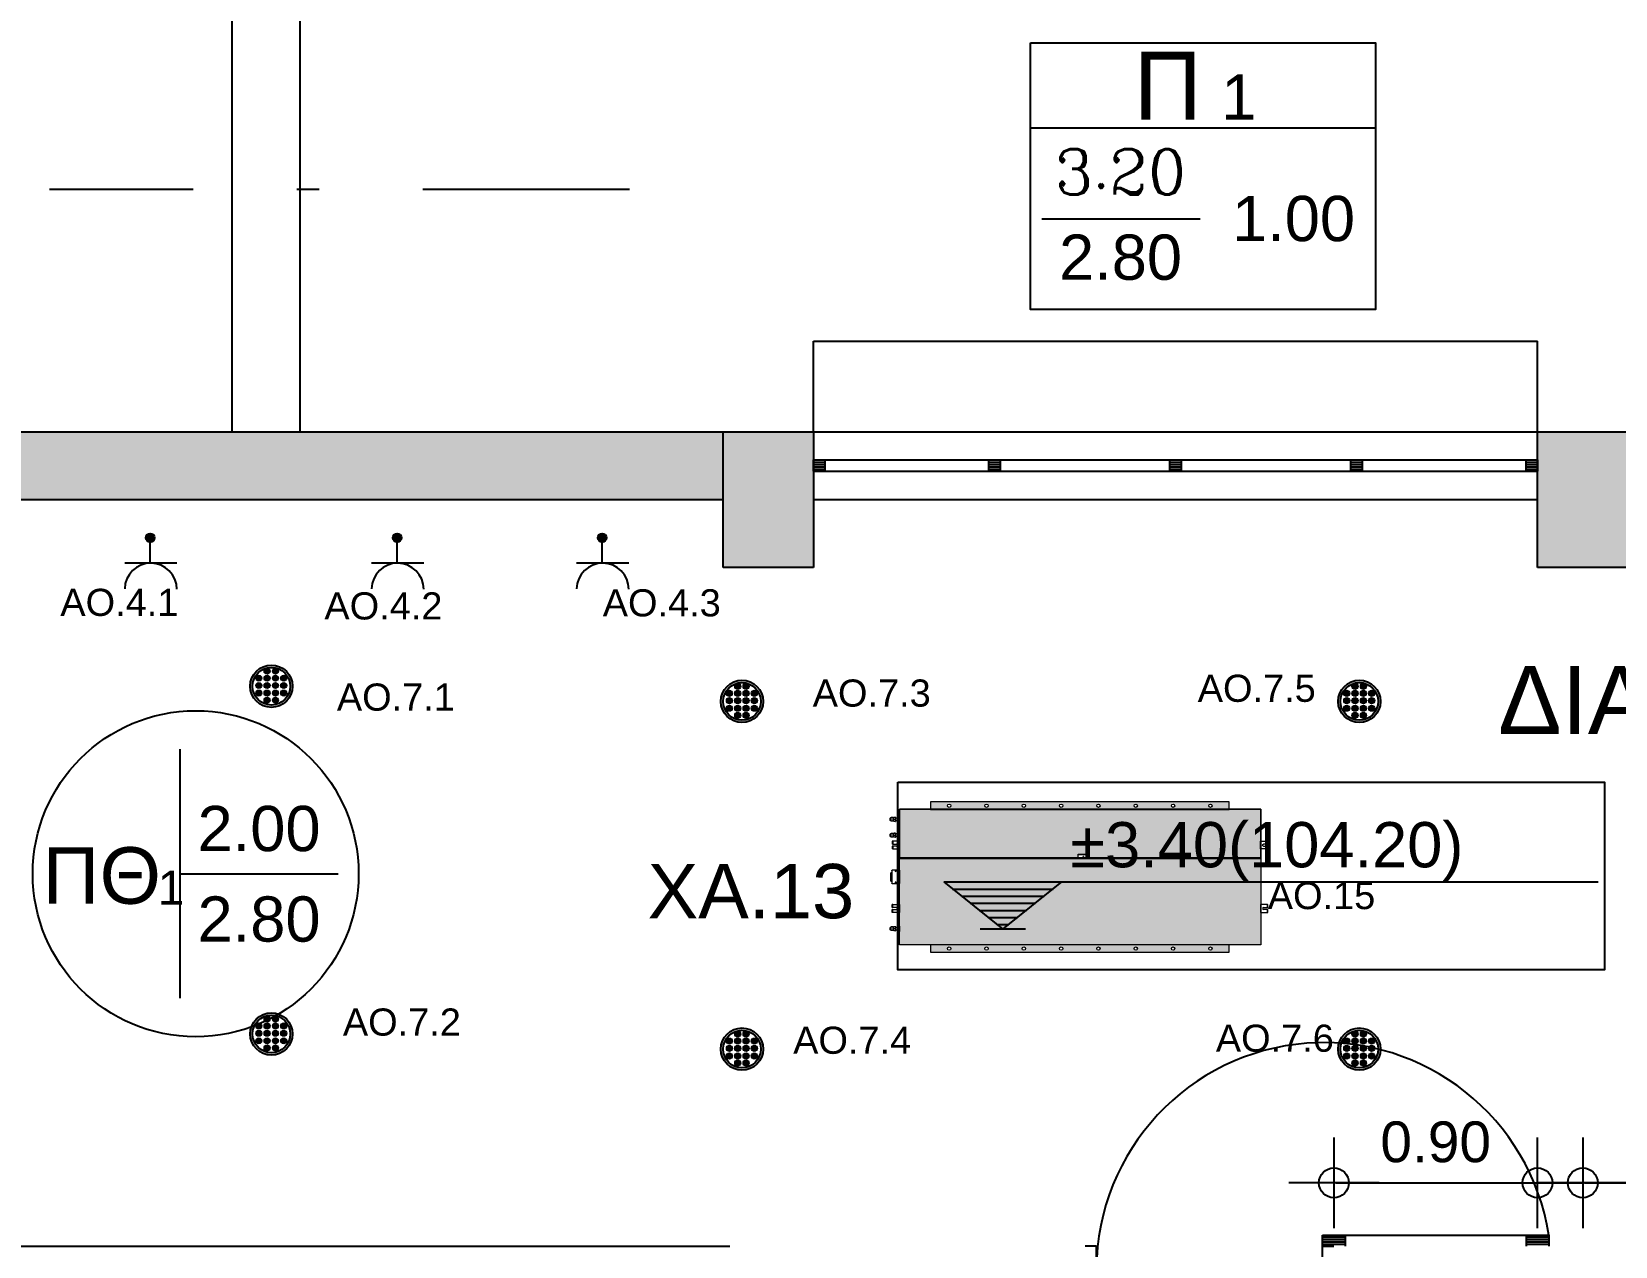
# Model space of a CAD drawing. Header units: metres. Extents: x 0 to 132, y -109 to 310.
# Drawn here: x 41.13 to 48.13, y 100.91 to 106.27 of the extents above; entities that cross this region are included whole.
import ezdxf
from ezdxf.enums import TextEntityAlignment as Align

# ---------------------------------------------------------------- set-up
doc = ezdxf.new("R2010")
doc.units = ezdxf.units.M
doc.header["$LTSCALE"] = 0.036
doc.linetypes.add('DASHDOTX2', pattern=[50.8, 25.4, -12.7, 0, -12.7])
doc.layers.get('0').update_dxf_attribs({"color": 252})
doc.layers.get('Defpoints').update_dxf_attribs({"color": 252})
for name, color, linetype in [('arxitektonika', 254, 'Continuous'), ('DIMBLK', 252, 'Continuous'), ('electext', 20, 'Continuous'), ('HLEK-SYMBOL', 3, 'Continuous'), ('HLEK_FL001_SYMBOLS', 230, 'Continuous'), ('mihanologika text', 20, 'Continuous'), ('Parathira', 252, 'Continuous')]:
    doc.layers.add(name, color=color, linetype=linetype)
doc.layers.add('axel', color=170, linetype='Continuous', lineweight=0)
doc.styles.add('COMU-N', font='arial.ttf')
doc.styles.get("Standard").update_dxf_attribs({"font": 'arial.ttf'})
doc.dimstyles.new('CADWDOT', dxfattribs={"dimscale": 0.1, "dimtxt": 1.8, "dimasz": 0.08, "dimexe": 2, "dimexo": 0, "dimgap": 0.09, "dimtad": 0, "dimrnd": 0.001, "dimzin": 0, "dimdsep": 46, "dimtxsty": 'Standard', "dimblk1": 'ARTDIM', "dimblk2": 'ARTDIM', "dimsah": 1, "dimcen": 0.09, "dimdle": 0.05, "dimse1": 1, "dimse2": 1, "dimadec": 0, "dimazin": 0, "dimtfac": 1, "dimtmove": 0, "dimatfit": 3, "dimldrblk": 'ARTDIM', "dimfxl": 2, "dimtvp": 0.9999, "dimtolj": 1, "dimtzin": 0, "dimarcsym": 0})

# ---------------------------------------------------------------- blocks, each defined once
blk = doc.blocks.new('A$C3D465094')
at = {"layer": 'Parathira'}
for p, q in [((0.175, 0), (0.175, -3.2)), ((0.225, 0), (0.175, 0)), ((0.175, 0), (0.175, -0.05)), ((0.185, 0), (0.185, -0.05)), ((0.195, 0), (0.195, -0.05)), ((0.205, 0), (0.205, -0.05)), ((0.215, 0), (0.215, -0.05)), ((0.225, 0), (0.225, -3.2)), ((0.225, -0.05), (0.225, 0)), ((0.175, -0.05), (0.225, -0.05)), ((0.225, -0.775), (0.175, -0.775)), ((0.175, -0.775), (0.175, -0.825)), ((0.175, -0.825), (0.225, -0.825)), ((0.185, -0.775), (0.185, -0.825)), ((0.195, -0.775), (0.195, -0.825)), ((0.205, -0.775), (0.205, -0.825)), ((0.215, -0.775), (0.215, -0.825)), ((0.225, -0.825), (0.225, -0.775)), ((0.225, -1.575), (0.175, -1.575)), ((0.175, -1.575), (0.175, -1.625)), ((0.185, -1.575), (0.185, -1.625)), ((0.195, -1.575), (0.195, -1.625)), ((0.205, -1.575), (0.205, -1.625)), ((0.215, -1.575), (0.215, -1.625)), ((0.225, -1.625), (0.225, -1.575)), ((0.175, -1.625), (0.225, -1.625)), ((0.225, -2.375), (0.175, -2.375)), ((0.175, -2.375), (0.175, -2.425)), ((0.185, -2.375), (0.185, -2.425)), ((0.195, -2.375), (0.195, -2.425)), ((0.205, -2.375), (0.205, -2.425)), ((0.215, -2.375), (0.215, -2.425)), ((0.225, -2.425), (0.225, -2.375)), ((0.175, -2.425), (0.225, -2.425)), ((0.225, -3.15), (0.175, -3.15)), ((0.175, -3.15), (0.175, -3.2)), ((0.185, -3.15), (0.185, -3.2)), ((0.195, -3.15), (0.195, -3.2)), ((0.205, -3.15), (0.205, -3.2)), ((0.215, -3.15), (0.215, -3.2)), ((0.225, -3.2), (0.225, -3.15)), ((0.175, -3.2), (0.225, -3.2))]:
    blk.add_line(p, q, dxfattribs=at)
blk = doc.blocks.new('A$C30F022F0')
at = {"layer": 'Parathira'}
for p, q in [((-0.2, -0.2), (-0.2, -0.25)), ((0, -0.25), (0, -0.2)), ((-0.2, -0.25), (0, -0.25)), ((-0.1, -0.25), (-0.15, -0.25)), ((-0.2, -1.25), (0, -1.25)), ((-0.2, -1.3), (-0.2, -1.25)), ((0, -1.25), (0.05, -1.25)), ((0, -1.25), (0, -1.3)), ((0.01, -1.25), (0.01, -1.35)), ((0.02, -1.25), (0.02, -1.35)), ((0.03, -1.25), (0.03, -1.35)), ((0.04, -1.25), (0.04, -1.35)), ((0.05, -1.25), (0.05, -2.2498)), ((0.05, -1.35), (0, -1.35)), ((0.05, -2.15), (0, -2.15)), ((0.01, -2.15), (0.01, -2.2498)), ((0.02, -2.15), (0.02, -2.2498)), ((0.03, -2.15), (0.03, -2.2498)), ((0.04, -2.15), (0.04, -2.2498)), ((0.05, -2.2498), (0, -2.2498))]:
    blk.add_line(p, q, dxfattribs=at)
blk.add_arc((-0.1058, -1.256), 1.006, 278.90918, 89.66998, dxfattribs=at)
blk = doc.blocks.new('ARTDIM')
at = {"layer": 'DIMBLK'}
for p, q in [((0, -24.9975), (0, 24.9975)), ((-24.9975, 0), (24.9975, 0))]:
    blk.add_line(p, q, dxfattribs=at)
blk.add_circle((0, 0), 8.25, dxfattribs=at)
blk = doc.blocks.new('*D531')
at = {"layer": 'arxitektonika', "color": 0, "lineweight": -2}
blk.add_line((46.8962, 101.186), (47.7802, 101.186), dxfattribs=at)
at = {"layer": 'Defpoints', "color": 0, "transparency": 16777216}
for p in [(46.8882, 101.575), (47.7882, 101.575), (47.7882, 101.186)]:
    blk.add_point(p, dxfattribs=at)
at = {"layer": 'arxitektonika', "color": 0, "lineweight": -2, "xscale": 0.008, "yscale": 0.008, "zscale": 0.008, "rotation": 180}
blk.add_blockref('ARTDIM', (46.8882, 101.186), dxfattribs=at)
at = {"layer": 'arxitektonika', "color": 0, "lineweight": -2, "xscale": 0.008, "yscale": 0.008, "zscale": 0.008}
blk.add_blockref('ARTDIM', (47.7882, 101.186), dxfattribs=at)
at = {"layer": 'arxitektonika', "color": 0, "insert": (47.3382, 101.366), "char_height": 0.18, "attachment_point": 5}
blk.add_mtext('\\A1;0.90', dxfattribs=at)
blk = doc.blocks.new('*D532')
at = {"layer": 'arxitektonika', "color": 0, "lineweight": -2}
for p, q in [((47.9962, 101.186), (48.3802, 101.186)), ((48.3882, 101.186), (48.9627, 101.186))]:
    blk.add_line(p, q, dxfattribs=at)
at = {"layer": 'Defpoints', "color": 0, "transparency": 16777216}
for p in [(47.9882, 101.575), (48.3882, 101.575), (48.3882, 101.186)]:
    blk.add_point(p, dxfattribs=at)
at = {"layer": 'arxitektonika', "color": 0, "lineweight": -2, "xscale": 0.008, "yscale": 0.008, "zscale": 0.008, "rotation": 180}
blk.add_blockref('ARTDIM', (47.9882, 101.186), dxfattribs=at)
at = {"layer": 'arxitektonika', "color": 0, "lineweight": -2, "xscale": 0.008, "yscale": 0.008, "zscale": 0.008}
blk.add_blockref('ARTDIM', (48.3882, 101.186), dxfattribs=at)
at = {"layer": 'arxitektonika', "color": 0, "insert": (48.6795, 101.366), "char_height": 0.18, "attachment_point": 5}
blk.add_mtext('\\A1;0.40', dxfattribs=at)
blk = doc.blocks.new('gJ6_a14')
at = {"linetype": 'Continuous'}
for p, q in [((-0.1176, 0.1119), (0.113, 0.1119)), ((0, 0.1119), (0, 0))]:
    blk.add_line(p, q, dxfattribs=at)
blk.add_arc((-0.0023, 0.2279), 0.1153, 180, 358.95657, dxfattribs=at)
blk = doc.blocks.new('*X789')
at = {"color": 0}
for p, q in [((15.598, 2.587), (15.737, 2.727)), ((15.598, 2.622), (15.702, 2.727)), ((15.605, 2.559), (15.765, 2.719)), ((15.617, 2.536), (15.789, 2.707)), ((15.633, 2.516), (15.808, 2.691)), ((15.649, 2.691), (15.658, 2.7)), ((15.662, 2.705), (15.671, 2.714)), ((15.676, 2.718), (15.678, 2.721)), ((15.68, 2.687), (15.689, 2.696)), ((15.693, 2.7), (15.702, 2.709)), ((15.707, 2.714), (15.715, 2.722)), ((15.711, 2.683), (15.72, 2.691)), ((15.72, 2.727), (15.721, 2.728)), ((15.724, 2.696), (15.733, 2.705)), ((15.738, 2.709), (15.746, 2.718)), ((15.751, 2.722), (15.752, 2.724)), ((15.755, 2.691), (15.764, 2.7)), ((15.768, 2.705), (15.777, 2.714)), ((15.786, 2.687), (15.795, 2.696)), ((15.601, 2.607), (15.609, 2.616)), ((15.604, 2.646), (15.605, 2.647)), ((15.605, 2.577), (15.614, 2.585)), ((15.609, 2.652), (15.618, 2.66)), ((15.611, 2.547), (15.618, 2.554)), ((15.614, 2.621), (15.623, 2.63)), ((15.618, 2.59), (15.627, 2.599)), ((15.623, 2.665), (15.631, 2.674)), ((15.623, 2.559), (15.631, 2.568)), ((15.627, 2.634), (15.636, 2.643)), ((15.627, 2.528), (15.636, 2.537)), ((15.631, 2.603), (15.64, 2.612)), ((15.636, 2.678), (15.645, 2.687)), ((15.636, 2.572), (15.645, 2.581)), ((15.64, 2.647), (15.649, 2.656)), ((15.64, 2.541), (15.649, 2.55)), ((15.645, 2.616), (15.654, 2.625)), ((15.645, 2.51), (15.654, 2.519)), ((15.649, 2.585), (15.658, 2.594)), ((15.653, 2.501), (15.824, 2.672)), ((15.654, 2.66), (15.662, 2.669)), ((15.654, 2.554), (15.662, 2.563)), ((15.658, 2.63), (15.667, 2.638)), ((15.658, 2.523), (15.667, 2.532)), ((15.662, 2.599), (15.671, 2.607)), ((15.664, 2.494), (15.671, 2.501)), ((15.667, 2.674), (15.676, 2.683)), ((15.667, 2.568), (15.676, 2.577)), ((15.671, 2.643), (15.68, 2.652)), ((15.671, 2.537), (15.68, 2.546)), ((15.676, 2.489), (15.836, 2.648)), ((15.676, 2.612), (15.685, 2.621)), ((15.676, 2.506), (15.685, 2.515)), ((15.68, 2.581), (15.689, 2.59)), ((15.685, 2.656), (15.693, 2.665)), ((15.685, 2.55), (15.693, 2.559)), ((15.689, 2.625), (15.698, 2.634)), ((15.689, 2.519), (15.698, 2.528)), ((15.693, 2.594), (15.702, 2.603)), ((15.693, 2.488), (15.702, 2.497)), ((15.698, 2.669), (15.707, 2.678)), ((15.698, 2.563), (15.707, 2.572)), ((15.702, 2.638), (15.711, 2.647)), ((15.702, 2.532), (15.711, 2.541)), ((15.705, 2.482), (15.843, 2.62)), ((15.707, 2.607), (15.715, 2.616)), ((15.707, 2.501), (15.715, 2.51)), ((15.711, 2.577), (15.72, 2.585)), ((15.715, 2.652), (15.724, 2.66)), ((15.715, 2.546), (15.724, 2.554)), ((15.72, 2.621), (15.729, 2.63)), ((15.72, 2.515), (15.729, 2.523)), ((15.724, 2.59), (15.733, 2.599)), ((15.724, 2.484), (15.733, 2.493)), ((15.729, 2.665), (15.738, 2.674)), ((15.729, 2.559), (15.738, 2.568)), ((15.733, 2.634), (15.742, 2.643)), ((15.733, 2.528), (15.742, 2.537)), ((15.738, 2.603), (15.746, 2.612)), ((15.738, 2.497), (15.746, 2.506)), ((15.741, 2.482), (15.842, 2.584)), ((15.742, 2.678), (15.751, 2.687)), ((15.742, 2.572), (15.751, 2.581)), ((15.746, 2.647), (15.755, 2.656)), ((15.746, 2.541), (15.755, 2.55)), ((15.751, 2.616), (15.76, 2.625)), ((15.751, 2.51), (15.76, 2.519)), ((15.755, 2.585), (15.764, 2.594)), ((15.76, 2.66), (15.768, 2.669)), ((15.76, 2.554), (15.768, 2.563)), ((15.764, 2.63), (15.773, 2.638)), ((15.764, 2.523), (15.773, 2.532)), ((15.768, 2.599), (15.777, 2.607)), ((15.768, 2.493), (15.777, 2.501)), ((15.773, 2.674), (15.782, 2.683)), ((15.773, 2.568), (15.782, 2.577)), ((15.777, 2.643), (15.786, 2.652)), ((15.777, 2.537), (15.786, 2.546)), ((15.782, 2.612), (15.791, 2.621)), ((15.782, 2.506), (15.791, 2.515)), ((15.786, 2.581), (15.795, 2.59)), ((15.791, 2.656), (15.799, 2.665)), ((15.791, 2.55), (15.799, 2.559)), ((15.795, 2.625), (15.804, 2.634)), ((15.795, 2.519), (15.804, 2.528)), ((15.799, 2.594), (15.808, 2.603)), ((15.804, 2.669), (15.813, 2.678)), ((15.804, 2.563), (15.813, 2.572)), ((15.808, 2.638), (15.817, 2.647)), ((15.808, 2.532), (15.817, 2.541)), ((15.813, 2.607), (15.822, 2.616)), ((15.817, 2.577), (15.826, 2.585)), ((15.822, 2.652), (15.83, 2.66)), ((15.822, 2.546), (15.83, 2.554)), ((15.826, 2.621), (15.835, 2.63)), ((15.83, 2.59), (15.839, 2.599)), ((15.835, 2.559), (15.835, 2.56)), ((15.839, 2.634), (15.84, 2.635)), ((15.844, 2.603), (15.844, 2.603))]:
    blk.add_line(p, q, dxfattribs=at)
blk = doc.blocks.new('GJ6_A78')
at = {"layer": 'HLEK-SYMBOL', "color": 0, "linetype": 'Continuous'}
blk.add_circle((0, 0), 0.0989, dxfattribs=at)
at = {"layer": 'HLEK-SYMBOL', "color": 0, "xscale": 0.8, "yscale": 0.8, "zscale": 0.8}
blk.add_blockref('*X789', (-12.576, -2.084), dxfattribs=at)
blk = doc.blocks.new('priza')
at = {"layer": 'HLEK_FL001_SYMBOLS', "rotation": 180}
blk.add_blockref('gJ6_a14', (87.4, -100.4952), dxfattribs=at)
at = {"layer": 'HLEK_FL001_SYMBOLS', "xscale": 0.1951472641207488, "yscale": 0.1951472641207488, "zscale": 0.1951472641207488}
blk.add_blockref('GJ6_A78', (87.4, -100.4953), dxfattribs=at)
blk = doc.blocks.new('led downlight 26W xoneyto 18cm')
at = {"layer": 'HLEK_FL001_SYMBOLS'}
h = blk.add_hatch(color=256, dxfattribs=at)
h.paths.add_polyline_path([(45.0105, 62.6523, 1), (45.1976, 62.6523, 1)])
h.paths.add_polyline_path([(45.1872, 62.6523, 1), (45.0209, 62.6523, 1)], flags=16)
at = {"layer": 'HLEK_FL001_SYMBOLS', "linetype": 'Continuous', "lineweight": 0}
h = blk.add_hatch(color=11, dxfattribs=at)
h.dxf.hatch_style = 1
h.paths.add_polyline_path([(45.0985, 62.7188, 1), (45.0716, 62.7188, 1)])
h = blk.add_hatch(color=11, dxfattribs=at)
h.dxf.hatch_style = 1
h.paths.add_polyline_path([(45.1355, 62.7188, 1), (45.1087, 62.7188, 1)])
h = blk.add_hatch(color=11, dxfattribs=at)
h.dxf.hatch_style = 1
h.paths.add_polyline_path([(45.062, 62.688, 1), (45.0351, 62.688, 1)])
h = blk.add_hatch(color=11, dxfattribs=at)
h.dxf.hatch_style = 1
h.paths.add_polyline_path([(45.062, 62.6556, 1), (45.0351, 62.6556, 1)])
h = blk.add_hatch(color=11, dxfattribs=at)
h.dxf.hatch_style = 1
h.paths.add_polyline_path([(45.0985, 62.688, 1), (45.0716, 62.688, 1)])
h = blk.add_hatch(color=11, dxfattribs=at)
h.dxf.hatch_style = 1
h.paths.add_polyline_path([(45.0985, 62.6556, 1), (45.0716, 62.6556, 1)])
h = blk.add_hatch(color=11, dxfattribs=at)
h.dxf.hatch_style = 1
h.paths.add_polyline_path([(45.1355, 62.688, 1), (45.1087, 62.688, 1)])
h = blk.add_hatch(color=11, dxfattribs=at)
h.dxf.hatch_style = 1
h.paths.add_polyline_path([(45.1355, 62.6556, 1), (45.1087, 62.6556, 1)])
h = blk.add_hatch(color=11, dxfattribs=at)
h.dxf.hatch_style = 1
h.paths.add_polyline_path([(45.172, 62.688, 1), (45.1452, 62.688, 1)])
h = blk.add_hatch(color=11, dxfattribs=at)
h.dxf.hatch_style = 1
h.paths.add_polyline_path([(45.172, 62.6556, 1), (45.1452, 62.6556, 1)])
h = blk.add_hatch(color=11, dxfattribs=at)
h.dxf.hatch_style = 1
h.paths.add_polyline_path([(45.062, 62.6219, 1), (45.0351, 62.6219, 1)])
h = blk.add_hatch(color=11, dxfattribs=at)
h.dxf.hatch_style = 1
h.paths.add_polyline_path([(45.0985, 62.6219, 1), (45.0716, 62.6219, 1)])
h = blk.add_hatch(color=11, dxfattribs=at)
h.dxf.hatch_style = 1
h.paths.add_polyline_path([(45.0985, 62.5906, 1), (45.0716, 62.5906, 1)])
h = blk.add_hatch(color=11, dxfattribs=at)
h.dxf.hatch_style = 1
h.paths.add_polyline_path([(45.1355, 62.6219, 1), (45.1087, 62.6219, 1)])
h = blk.add_hatch(color=11, dxfattribs=at)
h.dxf.hatch_style = 1
h.paths.add_polyline_path([(45.1355, 62.5906, 1), (45.1087, 62.5906, 1)])
h = blk.add_hatch(color=11, dxfattribs=at)
h.dxf.hatch_style = 1
h.paths.add_polyline_path([(45.172, 62.6219, 1), (45.1452, 62.6219, 1)])
at = {"layer": 'HLEK_FL001_SYMBOLS'}
for radius in [0.0936, 0.0831]:
    blk.add_circle((45.1041, 62.6523), radius, dxfattribs=at)
at = {"layer": 'HLEK_FL001_SYMBOLS', "linetype": 'Continuous', "lineweight": 0}
for centre in [(45.0851, 62.7188), (45.1221, 62.7188), (45.0486, 62.688), (45.0486, 62.6556), (45.0851, 62.688), (45.0851, 62.6556), (45.1221, 62.688), (45.1221, 62.6556), (45.1586, 62.688), (45.1586, 62.6556), (45.0486, 62.6219), (45.0851, 62.6219), (45.0851, 62.5906), (45.1221, 62.6219), (45.1221, 62.5906), (45.1586, 62.6219)]:
    blk.add_circle(centre, 0.0134, dxfattribs=at)
blk = doc.blocks.new('A$C5A126718')
at = {"layer": 'axel'}
for p, q in [((-0.0317, 0.0343), (-0.0317, 0.0321)), ((-0.0301, 0.0343), (-0.0317, 0.0343)), ((-0.0317, 0.0321), (-0.0317, 0.0236)), ((-0.0317, 0.0321), (-0.0301, 0.0321)), ((-0.0317, 0.0236), (-0.0301, 0.0236)), ((-0.0317, 0.0236), (-0.0317, 0.0214)), ((-0.0301, 0.0214), (-0.0317, 0.0214)), ((-0.0301, 0.0129), (-0.0317, 0.0129)), ((-0.0317, 0.0129), (-0.0317, 0.0107)), ((-0.0317, 0.0107), (-0.0301, 0.0107)), ((-0.0317, 0.0107), (-0.0317, 0.0021)), ((-0.0317, 0.0021), (-0.0301, 0.0021)), ((-0.0317, 0.0021), (-0.0317, 0)), ((-0.0301, 0), (-0.0317, 0)), ((-0.0012, 0.0343), (-0.0301, 0.0343)), ((-0.0301, 0.0343), (-0.0301, 0.0321)), ((-0.0301, 0.0321), (-0.0301, 0.0236)), ((-0.0301, 0.0236), (-0.0301, 0.0214)), ((-0.0301, 0.0214), (-0.0131, 0.0214)), ((-0.0301, 0.0129), (-0.0301, 0.0107)), ((-0.0131, 0.0129), (-0.0301, 0.0129)), ((-0.0301, 0.0107), (-0.0301, 0.0021)), ((-0.0301, 0.0021), (-0.0301, 0)), ((-0.0301, 0), (-0.0012, 0)), ((-0.0012, 0.0343), (0, 0.0343)), ((-0.0012, 0.0343), (-0.0012, 0.033)), ((-0.0012, 0.033), (-0.0012, 0.03)), ((-0.0012, 0.03), (-0.0012, 0.0271)), ((-0.0012, 0.0271), (0, 0.0271)), ((-0.0012, 0.027), (-0.0012, 0.0271)), ((-0.0012, 0.0073), (-0.0012, 0.027)), ((-0.0012, 0.0071), (-0.0012, 0.0073)), ((-0.0012, 0.0071), (0, 0.0071)), ((-0.0012, 0.0071), (-0.0012, 0.0043)), ((-0.0012, 0.0043), (-0.0012, 0.0013)), ((-0.0012, 0.0013), (-0.0012, 0)), ((-0.0012, 0), (0, 0)), ((0.0004, 0.0271), (0.0004, 0.0343)), ((0.0004, 0.0271), (0.0004, 0.0343)), ((0.0004, 0.0211), (0.0004, 0.0271)), ((0.0004, 0.0211), (0.0004, 0.0271)), ((0.0004, 0.0207), (0.0004, 0.0211)), ((0.0004, 0.0207), (0.0004, 0.0211)), ((0.0004, 0.0186), (0.0004, 0.0207)), ((0.0004, 0.0186), (0.0004, 0.0207)), ((0.0004, 0.0157), (0.0004, 0.0186)), ((0.0004, 0.0157), (0.0004, 0.0186)), ((0.0004, 0.0136), (0.0004, 0.0157)), ((0.0004, 0.0136), (0.0004, 0.0157)), ((0.0004, 0.0132), (0.0004, 0.0136)), ((0.0004, 0.0132), (0.0004, 0.0136)), ((0.0004, 0.0071), (0.0004, 0.0132)), ((0.0004, 0.0071), (0.0004, 0.0132)), ((0.0004, 0), (0.0004, 0.0071)), ((0.0004, 0), (0.0004, 0.0071))]:
    blk.add_line(p, q, dxfattribs=at)
blk.add_arc((-0.0131, 0.0171), 0.00429, 270, 90, dxfattribs=at)
blk = doc.blocks.new('A$C3A54651E')
at = {"layer": 'axel'}
for p, q in [((0.0091, 0.0228), (0, 0.0228)), ((0, 0.0228), (0, 0)), ((0.0091, 0), (0, 0)), ((0.0091, 0), (0.0091, 0.0228)), ((0.0091, 0.0171), (0.0162, 0.0171)), ((0.0091, 0.0057), (0.0162, 0.0057)), ((0.0162, 0.019), (0.0166, 0.0193)), ((0.0162, 0.0038), (0.0162, 0.019)), ((0.0162, 0.0038), (0.0166, 0.0035)), ((0.0166, 0.0035), (0.0166, 0.0193)), ((0.0166, 0.0193), (0.0184, 0.0193)), ((0.0166, 0.0035), (0.0184, 0.0035)), ((0.0184, 0.02), (0.0184, 0.0199)), ((0.0184, 0.02), (0.0184, 0.02)), ((0.0184, 0.0199), (0.0184, 0.0193)), ((0.0184, 0.0193), (0.0184, 0.0153)), ((0.0184, 0.0153), (0.0184, 0.0067)), ((0.0184, 0.0067), (0.0184, 0.0035)), ((0.0184, 0.0035), (0.0184, 0.0028)), ((0.0184, 0.0028), (0.0184, 0.0028)), ((0.0191, 0.0202), (0.0254, 0.0202)), ((0.0191, 0.0197), (0.0254, 0.0197)), ((0.0191, 0.0109), (0.0254, 0.0109)), ((0.0191, 0.0026), (0.0254, 0.0026)), ((0.0262, 0.0199), (0.0262, 0.02)), ((0.0262, 0.02), (0.0262, 0.02)), ((0.0262, 0.0182), (0.0262, 0.0199)), ((0.0262, 0.0153), (0.0262, 0.0182)), ((0.0262, 0.0182), (0.0284, 0.0182)), ((0.0262, 0.0067), (0.0262, 0.0153)), ((0.0262, 0.0046), (0.0262, 0.0067)), ((0.0262, 0.0028), (0.0262, 0.0046)), ((0.0262, 0.0046), (0.0284, 0.0046)), ((0.0262, 0.0028), (0.0262, 0.0028)), ((0.0284, 0.0193), (0.037, 0.0193)), ((0.0284, 0.0182), (0.0284, 0.0193)), ((0.0284, 0.0046), (0.0284, 0.0182)), ((0.0284, 0.0035), (0.0284, 0.0046)), ((0.0284, 0.0035), (0.037, 0.0035)), ((0.037, 0.0035), (0.037, 0.0193)), ((0.0373, 0.019), (0.037, 0.0193)), ((0.0373, 0.0037), (0.037, 0.0035)), ((0.0373, 0.0182), (0.0373, 0.019)), ((0.0373, 0.0046), (0.0373, 0.0182)), ((0.0373, 0.0182), (0.0403, 0.0182)), ((0.0373, 0.0037), (0.0373, 0.0046)), ((0.0373, 0.0046), (0.0403, 0.0046)), ((0.0403, 0.0046), (0.0403, 0.0182)), ((0.0423, 0.0162), (0.0403, 0.0182)), ((0.0423, 0.0066), (0.0403, 0.0046)), ((0.0423, 0.0066), (0.0423, 0.0162))]:
    blk.add_line(p, q, dxfattribs=at)
for points in [[(0.0191, 0.0202, 0.004311), (0.019, 0.0202, 0.005535), (0.0188, 0.0202, 0.007292), (0.0187, 0.0201, 0.009929), (0.0186, 0.0201), (0.0186, 0.0201, 0.019665), (0.0185, 0.02, 0.032685), (0.0184, 0.02, 0.060642), (0.0184, 0.02), (0.0184, 0.02)], [(0.0184, 0.0199, 0.159929), (0.0184, 0.0199, 0.090191), (0.0184, 0.0199, 0.0462), (0.0184, 0.0199, 0.02623), (0.0185, 0.0198), (0.0186, 0.0198, 0.013719), (0.0187, 0.0198, 0.009481), (0.0188, 0.0198, 0.006867), (0.0189, 0.0197, 0.005151), (0.0191, 0.0197)], [(0.0191, 0.0197, 0.015295), (0.0188, 0.0186, 0.017604), (0.0186, 0.0175), (0.0185, 0.0169, 0.02245), (0.0184, 0.0158), (0.0184, 0.0153)], [(0.0184, 0.0153, 0.023182), (0.0184, 0.0142, 0.022013), (0.0186, 0.0131), (0.0187, 0.0125, 0.017076), (0.0189, 0.0114), (0.0191, 0.0109)], [(0.0191, 0.0109, 0.016103), (0.0188, 0.0098, 0.018613), (0.0186, 0.0088), (0.0185, 0.0083, 0.023826), (0.0184, 0.0072), (0.0184, 0.0067)], [(0.0184, 0.0067, 0.024647), (0.0184, 0.0057, 0.023359), (0.0186, 0.0046), (0.0187, 0.0041, 0.018023), (0.0189, 0.0031), (0.0191, 0.0026)], [(0.0191, 0.0026, -0.004311), (0.019, 0.0026, -0.005535), (0.0188, 0.0026, -0.007292), (0.0187, 0.0027, -0.009929), (0.0186, 0.0027), (0.0186, 0.0027, -0.019665), (0.0185, 0.0027, -0.032685), (0.0184, 0.0028, -0.060642), (0.0184, 0.0028), (0.0184, 0.0028)], [(0.0262, 0.02, 0.102242), (0.0262, 0.02, 0.051435), (0.0261, 0.02, 0.028507), (0.0261, 0.0201, 0.01755), (0.026, 0.0201), (0.0259, 0.0201, 0.009159), (0.0258, 0.0201, 0.006785), (0.0257, 0.0202, 0.005184), (0.0255, 0.0202), (0.0254, 0.0202)], [(0.0254, 0.0197, 0.004812), (0.0256, 0.0197, 0.00636), (0.0258, 0.0198, 0.008685), (0.0259, 0.0198, 0.012384), (0.026, 0.0198), (0.0261, 0.0198, 0.023143), (0.0261, 0.0199, 0.039656), (0.0262, 0.0199, 0.07579), (0.0262, 0.0199, 0.144125), (0.0262, 0.0199)], [(0.0262, 0.0153, 0.023214), (0.0262, 0.0164, 0.02204), (0.026, 0.0175), (0.0259, 0.018, 0.017046), (0.0256, 0.0191), (0.0254, 0.0197)], [(0.0254, 0.0109, 0.01528), (0.0258, 0.012, 0.017585), (0.026, 0.013), (0.0261, 0.0136, 0.022468), (0.0262, 0.0147), (0.0262, 0.0153)], [(0.0262, 0.0067, 0.024685), (0.0262, 0.0078, 0.023392), (0.026, 0.0088), (0.0259, 0.0093, 0.017988), (0.0256, 0.0103), (0.0254, 0.0109)], [(0.0254, 0.0026, 0.016073), (0.0258, 0.0036, 0.018575), (0.026, 0.0046), (0.0261, 0.0052, 0.023861), (0.0262, 0.0062), (0.0262, 0.0067)], [(0.0262, 0.0028, -0.102242), (0.0262, 0.0028, -0.051435), (0.0261, 0.0028, -0.028507), (0.0261, 0.0027, -0.01755), (0.026, 0.0027), (0.0259, 0.0027, -0.009159), (0.0258, 0.0026, -0.006785), (0.0257, 0.0026, -0.005184), (0.0255, 0.0026), (0.0254, 0.0026)]]:
    blk.add_lwpolyline(points, format="xyb", dxfattribs=at)
blk = doc.blocks.new('A$C531E15D6')
at = {"layer": 'axel'}
for p, q in [((-0.0003, 0.0241), (-0.0003, -0.0359)), ((-0.0003, 0.0241), (0.0009, 0.0241)), ((-0.0003, 0.0134), (0, 0.0134)), ((-0.0003, 0.0113), (0, 0.0113)), ((-0.0003, 0.0066), (-0.0003, 0.0031)), ((-0.0003, 0.0066), (-0.0003, 0.0031)), ((0, 0.0059), (-0.0003, 0.0059)), ((-0.0003, 0.0031), (-0.0003, -0.0276)), ((0.0021, 0.0241), (0, 0.022)), ((0, 0.0059), (0, 0.022)), ((0, -0.0059), (0, 0.0059)), ((0, -0.0059), (0, 0.0059)), ((0.0012, 0.0241), (0.0009, 0.0241)), ((0.0012, 0.0241), (0.0009, 0.0241)), ((0.0012, 0.0241), (0.0021, 0.0241)), ((0.0021, 0.0241), (0.0321, 0.0241)), ((0.0021, 0.0241), (0.0321, 0.0241)), ((0.0321, 0.0241), (0.0343, 0.022)), ((0.0343, 0.022), (0.0343, 0.0134)), ((0.0343, 0.022), (0.0343, 0.0134)), ((0.0343, 0.0134), (0.0343, -0.0251)), ((0.0343, 0.0134), (0.0343, -0.0251)), ((0.038, 0.0127), (0.0343, 0.0128)), ((0.0347, 0.0056), (0.0343, 0.0056)), ((0.0347, 0.0056), (0.0347, -0.0059)), ((0.0357, 0.0099), (0.0357, 0.0045)), ((0.04, 0.0099), (0.0357, 0.0099)), ((0.0357, 0.0045), (0.0357, 0.0038)), ((0.0357, 0.0045), (0.0357, 0.0038)), ((0.0357, 0.0038), (0.0357, -0.0059)), ((0.0357, 0.0038), (0.0357, -0.0059)), ((0.038, 0.0127), (0.038, 0.0099)), ((0.04, 0.0099), (0.04, -0.0059)), ((0, -0.0176), (-0.0003, -0.0176)), ((-0.0003, -0.023), (0, -0.023)), ((-0.0003, -0.0251), (0, -0.0251)), ((-0.0003, -0.0276), (-0.0003, -0.0312)), ((-0.0003, -0.0276), (-0.0003, -0.0312)), ((-0.0003, -0.0359), (0.0021, -0.0359)), ((0, -0.0176), (0, -0.0059)), ((0, -0.0176), (0, -0.0059)), ((0, -0.0337), (0, -0.0176)), ((0.0021, -0.0359), (0, -0.0337)), ((0.0321, -0.0359), (0.0021, -0.0359)), ((0.0321, -0.0359), (0.0021, -0.0359)), ((0.0343, -0.0337), (0.0321, -0.0359)), ((0.0347, -0.0173), (0.0343, -0.0173)), ((0.038, -0.0244), (0.0343, -0.0245)), ((0.0343, -0.0251), (0.0343, -0.0337)), ((0.0343, -0.0251), (0.0343, -0.0337)), ((0.0347, -0.0059), (0.0347, -0.0173)), ((0.0357, -0.0059), (0.0357, -0.0155)), ((0.0357, -0.0059), (0.0357, -0.0155)), ((0.0357, -0.0155), (0.0357, -0.0162)), ((0.0357, -0.0155), (0.0357, -0.0162)), ((0.0357, -0.0162), (0.0357, -0.0216)), ((0.04, -0.0216), (0.0357, -0.0216)), ((0.038, -0.0244), (0.038, -0.0216)), ((0.04, -0.0059), (0.04, -0.0216))]:
    blk.add_line(p, q, dxfattribs=at)
for centre, radius in [((0.0171, 0.0199), 0.00214), ((0.0171, 0.0199), 0.00111), ((0.0171, -0.0316), 0.00214), ((0.0171, -0.0316), 0.00111)]:
    blk.add_circle(centre, radius, dxfattribs=at)
for centre, radius, start, end in [((0.0321, 0.022), 0.00214, 0, 90), ((0.0346, 0.0045), 0.00107, 0, 89.54164), ((0.0321, -0.0337), 0.00214, 270, 0), ((0.0346, -0.0162), 0.00107, 270.45836, 0)]:
    blk.add_arc(centre, radius, start, end, dxfattribs=at)
blk = doc.blocks.new('FCU 10 KANALATO')
at = {"layer": 'axel'}
for color, points in [(150, [(47986.6743, 13560.1633), (47986.6743, 13560.0206), (47986.6751, 13560.0206), (47986.6751, 13560.0135), (47986.6751, 13560.0074), (47986.6751, 13560.007), (47986.6751, 13560.002), (47986.6751, 13559.9935), (47986.6751, 13559.9863), (47986.6743, 13559.9863), (47986.6743, 13559.782), (47987.7792, 13559.782), (47988.2671, 13559.782), (47988.2671, 13559.782), (47988.2704, 13559.782), (47988.2704, 13560.1633)]), (151, [(47988.2705, 13559.5646), (47988.2705, 13559.5982), (47988.2705, 13559.5982), (47988.2705, 13559.621), (47988.2705, 13559.621), (47988.2705, 13559.6682), (47988.2705, 13559.6682), (47988.2705, 13559.691), (47988.2705, 13559.691), (47988.2705, 13559.7061), (47988.2705, 13559.7061), (47988.2705, 13559.7132), (47988.2705, 13559.7193), (47988.2705, 13559.7196), (47988.2705, 13559.7246), (47988.2705, 13559.7332), (47988.2705, 13559.7403), (47988.2705, 13559.7403), (47988.2705, 13559.7785), (47987.4805, 13559.7785), (47987.4805, 13559.7638), (47987.4362, 13559.7638), (47987.4362, 13559.7785), (47986.6743, 13559.7785), (47986.6743, 13559.7403), (47986.6751, 13559.7403), (47986.6751, 13559.7332), (47986.6751, 13559.7271), (47986.6751, 13559.7218), (47986.6751, 13559.7193), (47986.6751, 13559.7132), (47986.6751, 13559.7061), (47986.6743, 13559.7061), (47986.6743, 13559.5646)])]:
    blk.add_hatch(color=color, dxfattribs=at).paths.add_polyline_path(points)
h = blk.add_hatch(color=211, dxfattribs=at)
h.paths.add_polyline_path([(47988.1338, 13560.164), (47988.1338, 13560.197), (47986.8138, 13560.197), (47986.8138, 13560.164)])
h.paths.add_polyline_path([(47987.5563, 13560.1878, -1), (47987.5563, 13560.1731, -1)], flags=16)
h.paths.add_polyline_path([(47987.3913, 13560.1731, -1), (47987.3913, 13560.1878, -1)], flags=16)
h.paths.add_polyline_path([(47987.7213, 13560.1878, -1), (47987.7213, 13560.1731, -1)], flags=16)
h.paths.add_polyline_path([(47987.2263, 13560.1731, -1), (47987.2263, 13560.1878, -1)], flags=16)
h.paths.add_polyline_path([(47987.8863, 13560.1878, -1), (47987.8863, 13560.1731, -1)], flags=16)
h.paths.add_polyline_path([(47987.0613, 13560.1731, -1), (47987.0613, 13560.1878, -1)], flags=16)
h.paths.add_polyline_path([(47988.0513, 13560.1878, -1), (47988.0513, 13560.1731, -1)], flags=16)
h.paths.add_polyline_path([(47986.8963, 13560.1731, -1), (47986.8963, 13560.1878, -1)], flags=16)
h = blk.add_hatch(color=211, dxfattribs=at)
h.paths.add_polyline_path([(47988.1338, 13559.5327), (47988.1338, 13559.5657), (47986.8138, 13559.5657), (47986.8138, 13559.5327)])
h.paths.add_polyline_path([(47987.5563, 13559.5565, -1), (47987.5563, 13559.5418, -1)], flags=16)
h.paths.add_polyline_path([(47987.3913, 13559.5418, -1), (47987.3913, 13559.5565, -1)], flags=16)
h.paths.add_polyline_path([(47987.7213, 13559.5565, -1), (47987.7213, 13559.5418, -1)], flags=16)
h.paths.add_polyline_path([(47987.2263, 13559.5418, -1), (47987.2263, 13559.5565, -1)], flags=16)
h.paths.add_polyline_path([(47987.8863, 13559.5565, -1), (47987.8863, 13559.5418, -1)], flags=16)
h.paths.add_polyline_path([(47987.0613, 13559.5418, -1), (47987.0613, 13559.5565, -1)], flags=16)
h.paths.add_polyline_path([(47988.0513, 13559.5565, -1), (47988.0513, 13559.5418, -1)], flags=16)
h.paths.add_polyline_path([(47986.8963, 13559.5418, -1), (47986.8963, 13559.5565, -1)], flags=16)
for p, q in [((47986.6743, 13559.782), (47987.7792, 13559.782)), ((47986.6743, 13559.7804), (47987.7792, 13559.7804)), ((47986.6743, 13559.78), (47987.7816, 13559.78)), ((47987.7349, 13559.7785), (47986.6743, 13559.7785)), ((47987.4362, 13559.7785), (47987.4362, 13559.78)), ((47987.4362, 13559.7638), (47987.4362, 13559.7785)), ((47987.4362, 13559.766), (47987.4805, 13559.766)), ((47987.4805, 13559.7638), (47987.4362, 13559.7638)), ((47987.4805, 13559.7785), (47987.4805, 13559.78)), ((47987.4805, 13559.7785), (47987.4805, 13559.7638)), ((47988.2705, 13559.7785), (47987.7329, 13559.7785)), ((47987.7792, 13559.782), (47988.2671, 13559.782)), ((47987.7792, 13559.7804), (47988.2705, 13559.7804)), ((47987.7792, 13559.78), (47988.2705, 13559.78))]:
    blk.add_line(p, q, dxfattribs=at)
for points in [[(47986.6743, 13560.1633), (47988.2704, 13560.1633), (47988.2704, 13559.782), (47986.6743, 13559.782)], [(47986.6743, 13560.1633), (47988.2705, 13560.1633), (47988.2705, 13559.5646), (47986.6743, 13559.5646)], [(47986.6743, 13559.5646), (47988.2705, 13559.5646), (47988.2705, 13559.7785), (47986.6743, 13559.7785)]]:
    blk.add_lwpolyline(points, close=True, dxfattribs=at)
at = {"layer": 'axel', "linetype": 'Continuous'}
for points in [[(47986.8138, 13560.164), (47988.1338, 13560.164), (47988.1338, 13560.197), (47986.8138, 13560.197)], [(47986.8138, 13559.5327), (47988.1338, 13559.5327), (47988.1338, 13559.5657), (47986.8138, 13559.5657)]]:
    blk.add_lwpolyline(points, close=True, dxfattribs=at)
for centre in [(47986.8963, 13560.1805), (47987.0613, 13560.1805), (47987.2263, 13560.1805), (47987.3913, 13560.1805), (47987.5563, 13560.1805), (47987.7213, 13560.1805), (47987.8863, 13560.1805), (47988.0513, 13560.1805), (47986.8963, 13559.5492), (47987.0613, 13559.5492), (47987.2263, 13559.5492), (47987.3913, 13559.5492), (47987.5563, 13559.5492), (47987.7213, 13559.5492), (47987.8863, 13559.5492), (47988.0513, 13559.5492)]:
    blk.add_circle(centre, 0.00739, dxfattribs=at)
at = {"layer": 'axel'}
blk.add_circle((47987.4583, 13559.7731), 0.00111, dxfattribs=at)
at = {"xscale": -1, "rotation": 180}
for name, p in [('A$C3A54651E', (47988.2705, 13560.1043)), ('A$C531E15D6', (47988.2708, 13559.8575)), ('A$C5A126718', (47986.6746, 13559.7403)), ('A$C3A54651E', (47988.2705, 13559.691)), ('A$C3A54651E', (47988.2705, 13559.621))]:
    blk.add_blockref(name, p, dxfattribs=at)
blk.add_blockref('A$C5A126718', (47986.6746, 13559.9863))
at = {"xscale": -1}
blk.add_blockref('A$C5A126718', (47988.271, 13559.9863), dxfattribs=at)
at = {"rotation": 180}
blk.add_blockref('A$C5A126718', (47988.271, 13559.7403), dxfattribs=at)

msp = doc.modelspace()

# ---------------------------------------------------------------- hatches: boundary and pattern name
at = {"layer": 'arxitektonika'}
for points in [[(44.1882, 104.2054), (44.1882, 104.5054), (41.0182, 104.5054), (41.0182, 104.2054)], [(44.1882, 103.9054), (44.5882, 103.9054), (44.5882, 104.5054), (44.1882, 104.5054)], [(48.1882, 104.5054), (47.7882, 104.5054), (47.7882, 103.9054), (48.1882, 103.9054)]]:
    msp.add_hatch(color=256, dxfattribs=at).paths.add_polyline_path(points)

# ---------------------------------------------------------------- linework, layer by layer
for p, q in [((42.3182, 104.5054), (42.3182, 107.651)), ((42.0182, 104.5054), (42.0182, 107.5267)), ((47.0724, 105.8461), (45.5474, 105.8461)), ((45.5974, 105.4461), (46.2974, 105.4461)), ((44.5882, 104.9054), (47.7882, 104.9054)), ((44.5882, 104.5054), (44.5882, 104.9054)), ((47.7882, 104.5054), (47.7882, 104.9054)), ((41.0182, 104.5054), (44.1882, 104.5054)), ((44.1882, 104.5054), (44.5882, 104.5054)), ((44.1882, 103.9054), (44.1882, 104.5054)), ((44.5882, 104.5054), (44.5882, 103.9054)), ((44.5882, 104.5054), (47.7882, 104.5054)), ((47.7882, 104.5054), (48.1882, 104.5054)), ((47.7882, 103.9054), (47.7882, 104.5054)), ((41.0182, 104.2054), (44.1882, 104.2054)), ((44.5882, 104.2054), (47.7882, 104.2054)), ((44.5882, 103.9054), (44.1882, 103.9054)), ((48.1882, 103.9054), (47.7882, 103.9054)), ((41.7865, 103.1018), (41.7865, 102.0018)), ((41.7865, 102.5518), (42.4865, 102.5518)), ((45.1632, 102.5155), (45.4246, 102.3064)), ((45.1632, 102.5155), (48.056, 102.5155)), ((45.4246, 102.3064), (45.6859, 102.5155)), ((45.2024, 102.4841), (45.6467, 102.4841)), ((45.2416, 102.4527), (45.6075, 102.4527)), ((45.2808, 102.4214), (45.5683, 102.4214)), ((45.32, 102.39), (45.5291, 102.39)), ((45.3592, 102.3587), (45.4899, 102.3587)), ((45.5246, 102.3064), (45.3246, 102.3064)), ((45.3984, 102.3273), (45.4507, 102.3273)), ((41.0182, 100.9054), (44.2182, 100.9054))]:
    msp.add_line(p, q, dxfattribs=at)
at = {"layer": 'arxitektonika', "linetype": 'DASHDOTX2'}
msp.add_line((43.7746, 105.5754), (41.2096, 105.5754), dxfattribs=at)
at = {"layer": 'arxitektonika'}
msp.add_lwpolyline([(45.5474, 106.2238), (47.0724, 106.2238), (47.0724, 105.0461), (45.5474, 105.0461), (45.5474, 106.2238)], dxfattribs=at)
msp.add_circle((41.8564, 102.5518), 0.7203, dxfattribs=at)
at = {"layer": 'mihanologika text'}
msp.add_lwpolyline([(44.9601, 102.9565), (48.084, 102.9565), (48.084, 102.1278), (44.9601, 102.1278)], close=True, dxfattribs=at)

# ---------------------------------------------------------------- block references
at = {"layer": 'arxitektonika', "xscale": -1, "rotation": 90}
msp.add_blockref('A$C3D465094', (44.5882, 104.5554), dxfattribs=at)
at = {"layer": 'arxitektonika', "rotation": 90}
msp.add_blockref('A$C30F022F0', (45.5882, 100.9054), dxfattribs=at)
at = {"layer": 'axel', "rotation": 180}
msp.add_blockref('FCU 10 KANALATO', (48033.2387, 13662.4017), dxfattribs=at)
at = {"layer": 'HLEK_FL001_SYMBOLS'}
for p in [(-45.7444, 204.5322), (-44.6532, 204.5322), (-43.7465, 204.5322)]:
    msp.add_blockref('priza', p, dxfattribs=at)
at = {"layer": 'HLEK_FL001_SYMBOLS', "linetype": 'Continuous', "lineweight": 0}
for p in [(-2.913, 40.7283), (-0.8326, 40.6612), (1.8964, 40.6612), (-2.913, 39.1916), (-0.8326, 39.1246), (1.8964, 39.1246)]:
    msp.add_blockref('led downlight 26W xoneyto 18cm', p, dxfattribs=at)

# ---------------------------------------------------------------- texts
at = {"layer": 'arxitektonika', "style": 'COMU-N'}
for s, height, p in [('Π', 0.3, (46.0029, 105.8842)), ('1', 0.2, (46.3902, 105.8847)), ('ΔΙΑΔΡΟΜΟΣ', 0.3, (47.6147, 103.1699)), ('ΠΘ', 0.25, (41.1793, 102.4192)), ('1', 0.15, (41.6889, 102.4158))]:
    msp.add_text(s, height=height, dxfattribs=at).set_placement(p)
at = {"layer": 'arxitektonika', "linetype": 'ByBlock', "char_height": 0.2, "attachment_point": 5, "style": 'COMU-N'}
for s, insert in [('{\\Fcomplex.shx;3.20}', (45.9449, 105.6534)), ('1.00', (46.7098, 105.4461)), ('2.80', (45.9449, 105.2753))]:
    msp.add_mtext(s, dxfattribs=dict(at, insert=insert))
at = {"layer": 'arxitektonika', "linetype": 'ByBlock', "style": 'COMU-N'}
for tag, text, p in [('2.00', '0.90', (42.1365, 102.6518)), ('2.80', '2.20', (42.1365, 102.2518))]:
    msp.add_attdef(tag, text=text, height=0.2, dxfattribs=at).set_placement(p, align=Align.CENTER)
at = {"layer": 'arxitektonika', "style": 'COMU-N'}
msp.add_attdef('±3.40(104.20)', (45.7231, 102.5802), '±0.00', height=0.2, dxfattribs=at)
at = {"layer": 'electext'}
msp.add_text('XA.13', height=0.24, dxfattribs=at).set_placement((43.8544, 102.3552))
at = {"layer": 'electext', "char_height": 0.12, "attachment_point": 1}
for s, width, heights, insert in [('AO.7.3', 0.399399, [0.1243], (44.584, 103.4104)), ('AO.7.5', 0.329238, [0], (46.2861, 103.4316)), ('AO.7.1', 0.434899, [0], (42.4805, 103.3927)), ('AO.15', 0.028041, [0], (46.5957, 102.5155)), ('AO.7.2', 0.408273, [0], (42.5071, 101.9565)), ('AO.7.4', 0.302543, [0], (44.4976, 101.8762)), ('AO.7.6', 0.335539, [0], (46.3662, 101.8851))]:
    msp.add_mtext_dynamic_manual_height_columns(s, width=width, gutter_width=0.6, heights=heights, dxfattribs=dict(at, insert=insert))
at = {"layer": 'mihanologika text', "char_height": 0.12, "attachment_point": 1}
for s, width, insert in [('AO.4.1', 0.259404, (41.258, 103.8113)), ('AO.4.2', 0.389105, (42.4253, 103.7956)), ('AO.4.3', 0.30741, (43.6558, 103.8092))]:
    msp.add_mtext_dynamic_manual_height_columns(s, width=width, gutter_width=0.6, heights=[0], dxfattribs=dict(at, insert=insert))

# ---------------------------------------------------------------- dimensions: what is measured, and where the dimension line sits
at = {"layer": 'arxitektonika'}
for base, p1, p2, picture, middle in [((47.7882, 101.186), (46.8882, 101.575), (47.7882, 101.575), '*D531', (47.3382, 101.366)), ((48.3882, 101.186), (47.9882, 101.575), (48.3882, 101.575), '*D532', (48.6795, 101.366))]:
    dim = msp.add_linear_dim(base=base, p1=p1, p2=p2, dimstyle='CADWDOT', dxfattribs=at)
    dim.commit()
    dim.dimension.update_dxf_attribs({"geometry": picture, "text_midpoint": middle})

doc.saveas('drawing.dxf')
